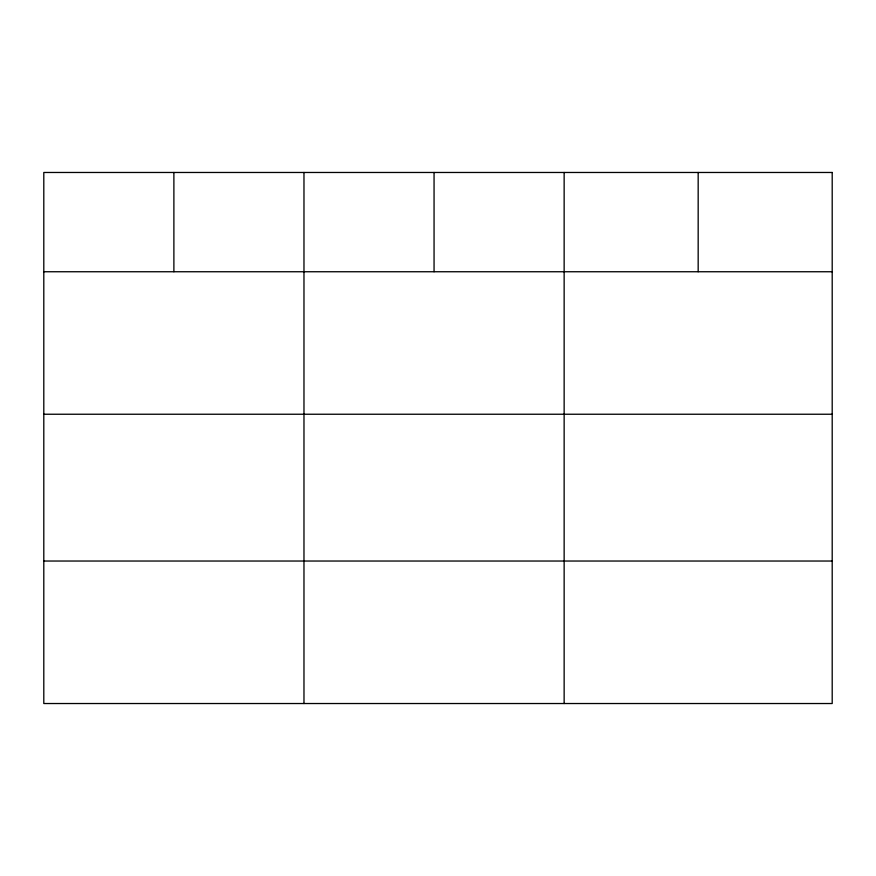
<?xml version="1.0" encoding="UTF-8"?>
<svg xmlns="http://www.w3.org/2000/svg" width="876" height="876" viewBox="0 0 876 876"><rect width="100%" height="100%" fill="white"/><g stroke="black" fill="none" stroke-linecap="round" stroke-linejoin="round"><path stroke-width="1.31" d="M43.8 271.746L832.2 271.746M43.8 414.238L832.2 414.238M43.8 561.034L832.2 561.034M698.172 172.473L698.172 271.746M564.144 172.473L564.144 703.527M434.058 172.473L434.058 271.746M303.972 172.473L303.972 703.527M173.886 172.473L173.886 271.746M832.2 172.473L43.8 172.473L43.8 703.527L832.2 703.527L832.2 172.473"/></g></svg>
